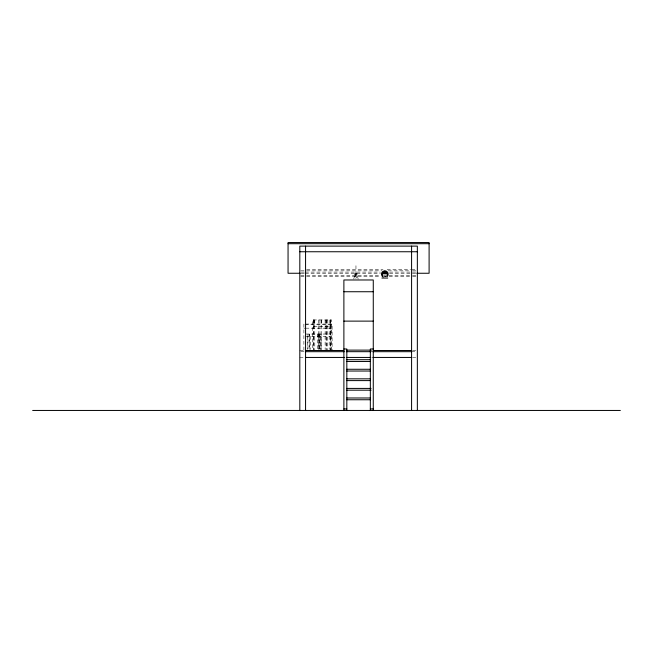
<?xml version="1.0" encoding="UTF-8"?>
<svg xmlns="http://www.w3.org/2000/svg" width="653" height="653" viewBox="0 0 653 653"><rect width="100%" height="100%" fill="white"/><g stroke="black" fill="none" stroke-linecap="round" stroke-linejoin="round"><path stroke-width="0.49" stroke-dasharray="3.27 2.45" d="M385.025 275.142L385.001 275.688L384.666 275.182M309.302 336.042L309.408 334.05L309.408 349.494M356.383 275.909L355.542 275.941M358.179 279.1L357.044 274.725L354.767 274.391L357.044 274.154L357.044 274.725M385.956 275.827L385.507 276.668M354.897 273.395L357.011 273.395M353.73 279.1L354.865 274.725M355.591 275.574L356.318 275.574M355.501 276.227C358.799 277.092 353.999 280.3 355.542 276.154M354.897 273.729L354.865 274.154M357.044 274.154L357.044 273.762M355.428 273.199L356.481 273.199M317.587 336.042L320.174 334.05L320.174 349.494M306.584 269.648L383.042 269.648M387.123 269.648L410.566 269.648M411.586 269.648L416.385 269.648M300.764 270.832L304.608 270.832M306.584 270.832L382.021 270.832M388.135 270.832L410.566 270.832M412.549 270.832L416.385 270.832M301.245 272.105L304.29 272.105M305.302 272.105L380.389 272.105M389.523 272.105L415.904 272.105M301.245 273.256L304.29 273.256M305.302 273.256L380.389 273.256M389.523 273.256L415.904 273.256M354.767 274.921L357.142 274.921M300.764 275.256L304.608 275.256M412.549 275.256L416.385 275.256M306.584 275.288L379.981 275.288M389.155 275.288L410.566 275.288M300.764 276.472L304.608 276.472M306.584 276.472L379.981 276.472M384.062 276.472L388.135 276.472M389.155 276.472L410.566 276.472M412.549 276.472L416.385 276.472M305.653 324.059L332.099 324.059L332.099 350.506M305.065 324.353L330.924 324.353M313.799 326.484L330.598 326.484M303.89 328.173L305.065 328.173M305.653 328.173L332.099 328.173M305.922 334.05L330.598 334.05M305.922 336.271L330.598 336.271M299.809 350.506L305.065 350.506M412.549 350.506L416.385 350.506M300.764 351.681L304.608 351.681M411.586 351.681L416.385 351.681M299.809 357.444L304.608 357.444M412.549 357.444L416.385 357.444M371.802 350.155L371.802 351.885M355.958 265.698L355.958 272.946M331.683 350.506L331.683 319.946L312.461 319.946L312.461 349.494M330.924 324.059L330.924 349.494M330.598 319.946L330.598 350.506M330.467 319.946L330.467 326.484M330.279 319.946L330.279 349.494M329.194 319.946L329.194 334.05M329.194 336.271L329.194 349.494M327.7 319.946L327.7 350.506M326.712 319.946L326.712 349.494M326.108 319.946L326.108 350.506M326.018 319.946L326.018 326.484M325.121 319.946L325.121 334.05M325.121 336.271L325.121 349.494M321.349 319.946L321.349 350.506M321.227 319.946L321.227 326.484M321.039 334.05L321.039 349.494M319.946 319.946L320.052 350.506M319.635 334.05L319.635 350.506M319.203 334.05L319.178 350.506M318.648 319.946L318.582 349.494M318.542 334.05L318.542 350.506M317.587 334.05L317.587 350.506M314.787 319.946L314.787 350.506M314.705 319.946L314.705 326.484M313.856 319.946L313.856 326.484M313.799 319.946L313.799 334.05M313.799 336.271L313.799 349.494M313.456 319.946L313.456 350.506M310.706 336.271L310.706 349.494M309.302 334.05L309.302 350.506M307.996 334.05L307.996 350.506M307.261 336.271L307.261 349.494M303.89 324.059L303.89 350.506M386.078 276.325A2.514 2.514 0 0 1 384.56 276.652"/><path stroke-width="0.98" d="M288.055 243.7L429.103 243.7M299.809 251.748L417.349 251.748M384.364 271.395L385.278 271.395M384.013 271.917L385.629 271.917M384.013 272.072L385.629 272.072M383.842 272.17L385.809 272.17M383.842 272.734L385.809 272.734M300.225 273.256L288.055 273.256L288.055 242.549L429.103 242.549L429.103 273.256L416.924 273.256M383.172 273.289L386.47 273.289M383.172 273.574L386.47 273.574M383.172 273.746L386.47 273.746M381.899 278.047L387.743 278.047M343.886 291.736L373.271 291.736M343.886 321.121L373.271 321.121M343.886 348.988L346.825 348.988L346.825 410.451M373.271 348.988L370.333 348.988L370.333 410.451M346.825 350.122L370.798 350.122M305.563 350.506L343.886 350.506M373.271 350.506L411.586 350.506M305.563 351.681L344.302 351.681M346.343 351.681L370.806 351.681M372.847 351.681L411.586 351.681M305.563 357.444L344.302 357.444M346.343 357.444L370.806 357.444M372.847 357.444L411.586 357.444M346.825 359.697L370.333 359.697M346.825 361.46L370.333 361.46M346.825 369.272L370.333 369.272M346.825 371.035L370.333 371.035M346.825 378.838L370.333 378.838M346.825 380.601L370.333 380.601M346.825 388.413L371.059 388.413M346.825 390.176L371.059 390.176M346.825 397.987L370.333 397.987M346.825 399.75L370.333 399.75M343.886 408.933L346.825 408.933M370.333 408.933L373.271 408.933M32.65 410.451L620.35 410.451M417.349 410.451L417.349 246.116L299.809 246.116L299.809 410.451M411.586 246.116L411.586 410.451M373.271 410.451L373.271 279.982L343.886 279.982L343.886 410.451M305.563 246.116L305.563 410.451M385.172 270.807A3.355 3.355 0 0 1 387.066 276.643M383.14 277.06A3.355 3.355 0 0 1 384.47 270.807M385.082 271.648A2.514 2.514 0 0 1 386.854 275.631M383.14 276.015A2.514 2.514 0 0 1 384.046 271.762"/></g></svg>
